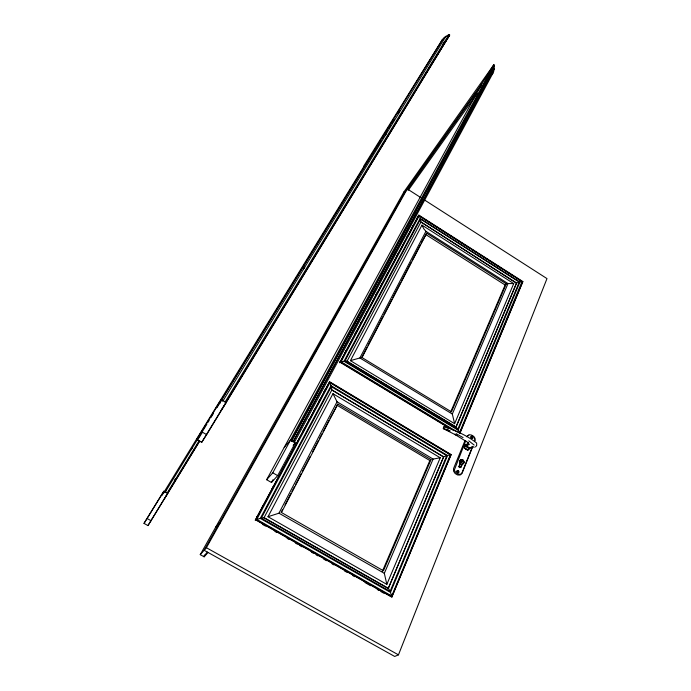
<?xml version="1.0" encoding="UTF-8"?>
<svg xmlns="http://www.w3.org/2000/svg" width="691" height="691" viewBox="0 0 691 691"><rect width="100%" height="100%" fill="white"/><g stroke="black" fill="none" stroke-linecap="round" stroke-linejoin="round"><path stroke-width="1.04" d="M256.75 519.364L260.282 518.414L330.998 385.708L329.918 382.615L256.75 519.364L391.719 595.979L450.351 454.764L329.918 382.615M447.708 428.265L444.175 426.546L443.337 428.636L456.958 435.572M475.227 440.435C475.728 437.222 472.316 434.544 469.319 434.751L467.729 435.831M469.059 448.822L467.928 450.204L464.343 448.088L464.965 445.237L465.984 444.33M391.719 595.979L390.475 592.386L260.282 518.414M341.052 361.799L344.04 361.238L420.18 218.356L419.575 216.024L419.152 215.834L341.052 361.799L457.451 432.091M331.317 386.623L331.861 389.949L443.648 456.794L446.749 455.706L331.317 386.623L261.319 518.129L390.113 591.323L446.749 455.706M462.253 460.819L462.288 459.99L463.091 460.465L461.631 462.91L461.674 462.314A1.494 1.235 54.5 0 1 462.253 460.819L460.914 461.813M219.868 403.535L219.919 402.482M420.482 219.099L420.949 222.01L516.583 282.982L519.235 282.118L420.482 219.099L344.913 361.073L457.77 429.292L519.235 282.118M447.181 429.353L450.091 431.02L443.337 428.636L443.467 427.461M454.531 434.224L468.412 442.767L468.904 444.814L468.999 444.08L466.796 446.127L470.096 448.079L469.578 448.977M467.151 444.425L466.796 446.127L465.803 446.956M457.183 471.167L457.235 471.936A0.95 0.786 55.3 0 0 458.383 472.489L458.729 472.178A0.95 0.786 55.3 0 0 458.617 471.176L458.202 470.83A0.95 0.786 55.3 0 0 457.312 470.968M464.585 447.077L464.482 447.535L464.836 445.98M474.527 441.558L474.726 440.798M468.178 442.681L466.442 444.823L466.071 446.611L469.604 448.718M460.379 463.013L458.91 466.641L459.662 467.643L460.595 467.462L462.495 464.058A2.349 1.943 54.5 0 0 463.203 463.816L463.998 461.951A2.349 1.943 54.5 0 0 463.255 460.413L462.201 459.731A2.349 1.943 54.5 0 0 460.18 460.327L459.869 461.821A2.349 1.943 54.5 0 0 460.146 462.642L459.135 466.857A0.89 0.743 54.8 0 0 459.498 467.341L460.664 467.427L462.115 464.058M291.542 441.134L494.48 65.256L493.789 64.79L481.869 83.697L404.304 193.109L204.13 550.278L394.691 656.45L398.457 654.852L546.987 278.603L424.507 199.984M472.532 446.533L461.752 473.43L460.171 475.011L457.796 475.011A11.134 9.233 54.7 0 1 454.963 473.318L453.503 471.037L453.564 468.541L464.939 440.72M472.843 446.386L462.098 473.171L460.474 474.372C457.753 474.501 455.136 472.592 454.35 469.975L465.725 440.78M442.076 40.562L444.08 37.556L448.96 34.55L449.668 35.025L206.661 434.639L201.694 442.335L196.762 439.493L221.336 399.631L226.216 402.482L221.016 410.575M458.124 430.182L519.917 282.006L522.05 281.453L459.299 433.205L459.083 431.391L458.124 430.182L344.04 361.238M392.194 596.117L451.111 454.566L329.624 381.769L255.584 519.831L391.788 597.11L451.111 454.566M459.757 433.257L522.854 281.548L418.876 215.151L417.165 217.967M460.033 433.041L522.854 281.548M294.418 442.275L492.977 73.073L493.823 71.052L494.48 65.256L493.244 67.01M390.475 592.386L447.569 455.49L450.351 454.764M388.256 588.482L443.648 456.794L388.256 588.482L263.979 517.818L331.861 389.949L443.467 456.941M455.965 427.159L516.583 282.982L455.965 427.159L347.02 361.281L420.949 222.01L516.393 283.163M386.839 584.379L440.245 457.779L332.967 393.697L268.004 516.73L386.839 584.379L384.326 573.34L433.102 459.074L440.245 457.779M454.618 423.695L513.724 283.578L421.968 225.119L350.415 360.642L454.618 423.695L452.32 414.039L508.006 283.56L425.924 231.321L423.799 228.833L421.968 225.119M431.029 459.61L383.436 570.766L281.462 512.515L337.839 404.062L431.029 459.61L429.845 460.543L382.278 571.492M506.296 283.828L451.473 411.862L362.015 357.567L426.684 233.178L506.296 283.828L505.112 285.003L450.713 411.888M220.481 401.566L442.637 39.188L363.578 166.376L364.407 167.092L380.991 140.489M281.056 512.454L282.533 509.604M285.003 504.853L290.928 493.46M291.922 491.56L294.392 486.81M295.377 484.909L301.302 473.516M302.295 471.616L310.199 456.423M312.669 451.681L318.594 440.279M319.579 438.388L322.049 433.637M323.043 431.737L328.968 420.344M329.952 418.444L337.839 404.062M361.514 357.765L366.981 347.253M367.983 345.345L382.892 316.668M383.885 314.759L391.84 299.462M392.842 297.553L400.789 282.265M401.791 280.347L411.231 262.191M412.225 260.282L420.18 244.985M421.173 243.077L426.684 233.178M268.004 516.73L278.957 513.188L337.044 401.782L332.967 393.697M350.415 360.642L359.89 357.964L425.924 231.321M481.869 83.697L266.648 479.718L271.468 482.491L277.67 475.641L295.264 442.871L290.505 440.081L284.208 447.414M256.715 517.386L257.734 515.486M261.803 507.894L263.331 505.043M271.986 488.9L273.506 486.049M282.161 469.915L283.681 467.064M287.758 459.463L288.778 457.563M292.846 449.971L294.375 447.12M303.021 430.977L304.55 428.135M308.618 420.534L309.637 418.634M313.705 411.041L314.725 409.141M318.793 401.549L319.812 399.648M323.88 392.047L325.409 389.197M339.583 362.758L340.594 360.857M344.654 353.291L346.174 350.449M354.794 334.366L356.314 331.525M360.374 323.958L361.384 322.058M365.444 314.491L366.964 311.65M375.584 295.567L377.105 292.725M381.164 285.15L382.175 283.258M386.234 275.692L387.755 272.85M396.375 256.767L397.895 253.925M407.025 236.892L408.036 235M412.095 227.425L413.106 225.534M450.161 428.714L340.024 362.222L418.642 215.454L420.448 216.611M255.195 520.237L329.624 381.769M340.024 362.222L418.876 215.151M293.295 441.35L493.564 69.808M293.114 441.92L494.186 68.824L492.933 70.577M271.468 482.491L272.962 479.718M291.257 440.97L494.005 66.008M266.648 479.718L272.772 472.808L493.789 64.79L403.907 191.917L200.252 554.657L204.139 556.816L208.069 552.472M465.613 444.373L464.387 446.611L464.343 448.088M204.139 556.816L205.149 554.994M200.252 554.657L206.393 547.721L407.275 188.919L420.879 197.652M466.563 436.738L468.809 435.097M164.467 498.582L167.775 493.434L163.845 491.223L144.013 523.389L147.978 525.592L199.794 440.979M224.972 402.205L448.96 34.55L447.82 36.373M201.694 442.335L449.668 35.025L427.988 69.601M303.669 268.851L304.791 267.011M385.189 135.522L386.312 133.683M174.339 480.625L175.471 478.785M222.709 401.341L445.911 36.295M199.163 440.625L167.118 493.063M147.978 525.592L199.336 441.471M144.013 523.389L163.845 491.223M164.907 492.562L166.03 490.722M191.182 449.668L192.314 447.828M164.847 492.718L198.101 438.44M198.982 436.997L200.114 435.157M201.798 432.402L204.873 427.409M205.175 426.9L206.868 424.144M207.991 422.305L209.114 420.465M210.807 417.718L213.329 413.607M216.991 407.612L218.123 405.781M218.399 405.332L220.092 402.568M220.369 402.102L364.433 167.049M382.097 138.727L383.842 135.911M384.947 134.149L387.271 130.418M388.368 128.664L390.691 124.924M391.788 123.171L394.12 119.431M398.068 113.108L399.778 110.361M442.698 44.561L443.838 42.747M421.864 79.62L423.574 76.891M425.285 74.17L426.995 71.441M216.223 407.776L221.336 399.631M196.762 439.493L201.634 431.745L206.661 434.639M197.583 439.968L202.472 432.229M418.772 172.145L420.016 170.392M412.138 182.7L414.617 179.202M418.953 173.087L420.197 171.342M425.777 163.473L427.012 161.729M437.558 146.872L438.794 145.127M443.138 139.012L444.995 136.386M454.911 122.411L456.777 119.785M473.516 96.196L475.373 93.579M407.258 189.913L481.169 85.805M408.381 190.155L477.153 93.553M347.02 361.281L456.155 427.003L457.77 429.292M215.592 527.337L219.617 522.646L220.256 523.001M293.139 445.289L295.264 442.871M491.526 74.68L492.977 73.073M203.491 556.454L207.412 552.109M475.477 446.947L476.393 445.954M460.957 460.983L462.288 459.99M461.752 461.458L463.091 460.465M465.008 445.894L466.209 445.013L465.535 445.401M443.769 426.822L445.289 426.77M466.399 449.34L465.535 449.124L468.014 449.383M462.011 464.179L463.626 463.367L463.523 461.018M347.167 361.099L344.913 361.073M513.724 283.578L508.006 283.56M471.823 436.47L471.202 436.677A0.924 0.751 52.7 0 0 471.132 437.602L471.478 438.008A0.924 0.751 52.7 0 0 472.661 437.55L472.35 436.764M470.096 448.079L471.858 446.775L474.259 447.207M261.319 518.129L264.117 517.68L388.437 588.378L390.113 591.323M363.881 166.479L161.91 495.551M448.286 427.884C458.202 431.754 468.343 436.427 476.617 443.026L476.704 445.505M465.414 449.064L467.928 450.204M444.65 428.947L449.236 431.158M462.901 460.266L461.821 459.74L460.241 460.171L459.714 461.778L460.258 463.151M206.393 547.721L398.457 654.852M147.088 518.5L151.104 520.738M456.043 433.628L463.065 437.593M255.782 519.623L392.056 596.964M262.701 524.495L265.517 526.093M274.897 531.414L276.771 532.476M287.093 538.332L288.968 539.395M295.541 543.126L297.415 544.188M299.289 545.251L302.105 546.849M311.486 552.169L313.36 553.241M316.176 554.838L318.059 555.901M323.682 559.097L326.498 560.686M332.129 563.882L334.003 564.944M344.325 570.801L347.141 572.398M352.773 575.594L354.647 576.657M364.969 582.513L370.592 585.709M377.165 589.432L379.039 590.494M380.914 591.565L383.73 593.163M278.957 513.188L384.326 573.34M272.772 472.808L277.67 475.641M337.044 401.782L433.102 459.074M336.871 405.151L429.845 460.543M329.408 382.037L450.826 454.782M330.998 385.708L447.569 455.49M340.24 361.954L454.108 430.709M359.89 357.964L452.32 414.039M425.647 234.474L505.112 285.003M423.16 218.339L432.203 224.117M434.008 225.266L437.619 227.572M439.433 228.73L470.156 248.354M471.962 249.503L476.479 252.388M478.293 253.545L481.903 255.851M483.717 257.009L487.328 259.315M489.133 260.464L502.694 269.127M505.406 270.855L509.017 273.161M510.822 274.318L514.441 276.625M516.246 277.782L519.865 280.088M419.152 215.834L522.223 281.652M420.18 218.356L519.917 282.006M468.757 440.849L474.156 445.047M465.052 448.364L465.725 449.141M474.233 438.37L474.562 439.165M404.511 192.348L403.907 191.917L404.304 193.109M456.932 471.132L457.399 472.497A1.27 1.054 55.2 0 0 458.772 472.566L458.565 470.77L457.537 470.502L456.932 471.132M472.886 437.282L472.687 438.154L471.582 438.319L470.839 436.833A1.183 0.967 52.7 0 1 472.126 436.332L472.886 437.282M460.249 460.336L460.595 462.961L459.256 466.356L460.059 467.444L460.716 467.375L462.175 463.894L463.868 463.125L464.119 462.175L463.212 460.163L462.115 459.619L460.249 460.336"/></g></svg>
